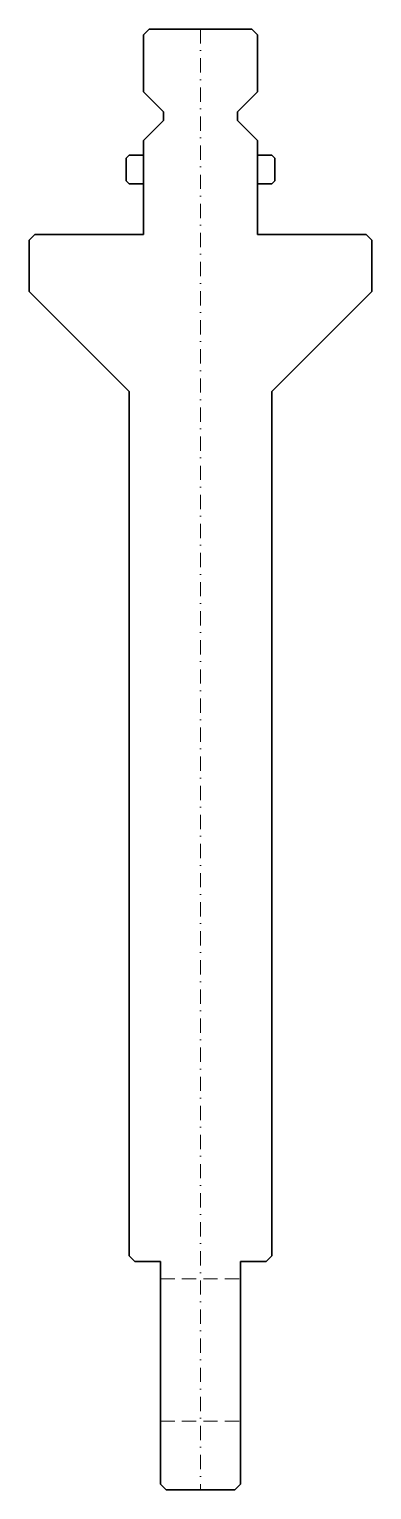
# Model space of a CAD drawing. Header units: millimetres. Extents: x -30 to 30, y 0 to 256.
import ezdxf

# ---------------------------------------------------------------- set-up
doc = ezdxf.new("R2010")
doc.units = ezdxf.units.MM
doc.header["$LTSCALE"] = 5
for name, pattern in [('AUSGEZOGEN', [0]), ('DASHDOT', [1, 0.5, -0.25, 0, -0.25]), ('DASHED', [0.75, 0.5, -0.25])]:
    doc.linetypes.add(name, pattern=pattern)
doc.layers.add('2', color=7, linetype='Continuous')

msp = doc.modelspace()

# ---------------------------------------------------------------- linework, layer by layer
at = {"layer": '2', "color": 7, "linetype": 'AUSGEZOGEN', "lineweight": 35}
for p, q in [((-9, 256), (-10, 255)), ((9, 256), (-9, 256)), ((10, 255), (9, 256)), ((-10, 255), (-10, 245)), ((10, 245), (10, 255)), ((-10, 245), (-6.5, 241.5)), ((6.5, 241.5), (10, 245)), ((-6.5, 241.5), (-6.5, 240)), ((6.5, 240), (6.5, 241.5)), ((-6.5, 240), (-10, 236.5)), ((10, 236.5), (6.5, 240)), ((-10, 236.5), (-10, 220)), ((10, 220), (10, 236.5)), ((-12.5, 233.9), (-13, 233.4)), ((-13, 229.4), (-13, 233.4)), ((-12.5, 233.9), (-10, 233.9)), ((10, 233.9), (12.5, 233.9)), ((12.5, 233.9), (13, 233.4)), ((13, 229.4), (13, 233.4)), ((-13, 229.4), (-12.5, 228.9)), ((-12.5, 228.9), (-10, 228.9)), ((10, 228.9), (12.5, 228.9)), ((13, 229.4), (12.5, 228.9)), ((-29, 220), (-30, 219)), ((-30, 219), (-30, 210)), ((-10, 220), (-29, 220)), ((29, 220), (10, 220)), ((30, 219), (29, 220)), ((30, 210), (30, 219)), ((-30, 210), (-12.5, 192.5)), ((12.5, 192.5), (30, 210)), ((-12.5, 192.5), (-12.5, 41)), ((12.5, 41), (12.5, 192.5)), ((-12.5, 41), (-11.5, 40)), ((11.5, 40), (12.5, 41)), ((-11.5, 40), (-7, 40)), ((-7, 40), (-7, 1)), ((7, 1), (7, 40)), ((7, 40), (11.5, 40)), ((-7, 1), (-6, 0)), ((-6, 0), (6, 0)), ((6, 0), (7, 1))]:
    msp.add_line(p, q, dxfattribs=at)
at = {"layer": '2', "color": 7, "linetype": 'DASHDOT', "lineweight": 18}
msp.add_line((0, 256), (0, 0), dxfattribs=at)
at = {"layer": '2', "color": 7, "linetype": 'DASHED', "lineweight": 18}
for p, q in [((-7, 37), (7, 37)), ((-7, 12), (7, 12))]:
    msp.add_line(p, q, dxfattribs=at)

doc.saveas('drawing.dxf')
